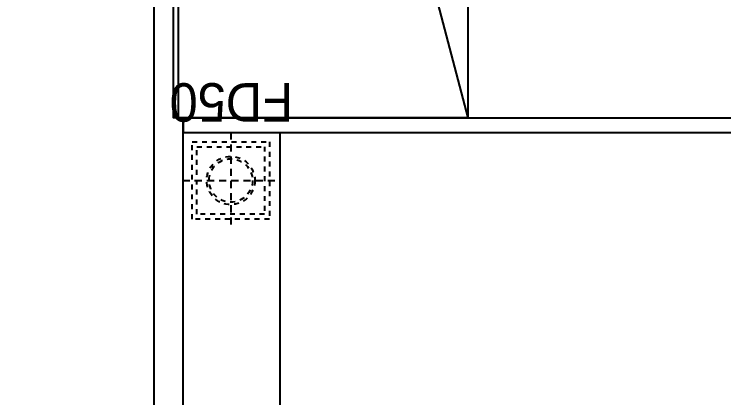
# Model space of a CAD drawing. Header units: millimetres. Extents: x -26983 to 60590, y 825 to 42375.
# Drawn here: x 59836.91 to 59851.29, y 17376.89 to 17384.67 of the extents above; entities that cross this region are included whole.
import ezdxf

# ---------------------------------------------------------------- set-up
doc = ezdxf.new("R2010")
doc.units = ezdxf.units.MM
doc.header["$LTSCALE"] = 100
doc.header["$MEASUREMENT"] = 0
doc.linetypes.add('-HID', pattern=[2.5, 1.5, -1])
doc.layers.get('0').update_dxf_attribs({"linetype": 'CONTINUOUS'})
doc.layers.get('Defpoints').update_dxf_attribs({"color": 171, "linetype": 'CONTINUOUS'})
doc.layers.add('ELE9', color=9, linetype='CONTINUOUS')
doc.layers.add('TOI', color=12, linetype='CONTINUOUS')
doc.styles.add('SID', font='')
doc.styles.get('SID').set_extended_font_data('Dotum')

# ---------------------------------------------------------------- blocks, each defined once
blk = doc.blocks.new('A$C70181699')
at = {"layer": 'TOI', "linetype": '-HID', "ltscale": 0.05}
for p, q in [((67.4, 59.74), (67.4, 159.74)), ((117.4, 109.74), (17.4, 109.74))]:
    blk.add_line(p, q, dxfattribs=at)
at = {"layer": 'TOI', "linetype": '-HID', "ltscale": 0.01}
for points in [[(107.4, 69.74), (27.4, 69.74), (27.4, 149.74), (107.4, 149.74)], [(102.4, 74.74), (32.4, 74.74), (32.4, 144.74), (102.4, 144.74)]]:
    blk.add_lwpolyline(points, close=True, dxfattribs=at)
for radius in [25, 22.5]:
    blk.add_circle((67.4, 109.74), radius, dxfattribs=at)
at = {"layer": 'Defpoints', "style": 'SID'}
blk.add_text('FD50', height=40, dxfattribs=at).set_placement((2.77, 8.87))
blk = doc.blocks.new('B2FF')
at = {"layer": 'ELE9', "color": 253, "ltscale": 0.1}
for points in [[(37339374.72, 549896.34), (37339374.72, 548251.34), (37347569.72, 548251.34), (37347569.72, 550811.34), (37347379.72, 550811.34), (37347379.72, 548441.34), (37346019.72, 548441.34), (37346019.72, 550621.34), (37346579.72, 550621.34), (37346579.72, 550811.34), (37345829.72, 550811.34), (37345829.72, 548441.34), (37344469.72, 548441.34), (37344469.72, 550621.34), (37345029.72, 550621.34), (37345029.72, 550811.34), (37344469.72, 550811.34), (37344469.72, 551016.34), (37344279.72, 551016.34), (37344279.72, 548441.34), (37339564.72, 548441.34), (37339564.72, 549896.34), (37339374.72, 549896.34)], [(37345809.72, 550681.34), (37345809.72, 549456.34), (37345799.72, 549456.34), (37345799.72, 548471.34), (37344499.72, 548471.34), (37344499.72, 549456.34), (37344489.72, 549456.34), (37344489.72, 550601.34), (37345049.72, 550601.34), (37345049.72, 550681.34)], [(37344494.72, 550596.34), (37344794.72, 549456.34)], [(37344499.72, 549456.34), (37345799.72, 549456.34)], [(37344499.72, 549456.34), (37344499.72, 549441.34), (37345799.72, 549441.34), (37345799.72, 549456.34)], [(37344599.72, 549441.34), (37344599.72, 548471.34)]]:
    blk.add_lwpolyline(points, dxfattribs=at)
blk.add_lwpolyline([(37344494.72, 550596.34), (37344794.72, 550596.34), (37344794.72, 549456.34), (37344494.72, 549456.34)], close=True, dxfattribs=at)
at = {"layer": 'ELE9', "color": 253, "ltscale": 0.1, "rotation": 180}
blk.add_blockref('A$C70181699', (37344616.4, 549501.24), dxfattribs=at)

msp = doc.modelspace()

# ---------------------------------------------------------------- block references
at = {"xscale": 0.01956471256889679, "yscale": 0.01956471256889679, "zscale": 0.01956471256889679}
msp.add_blockref('B2FF', (-670794.073, 6632.608), dxfattribs=at)

doc.saveas('drawing.dxf')
